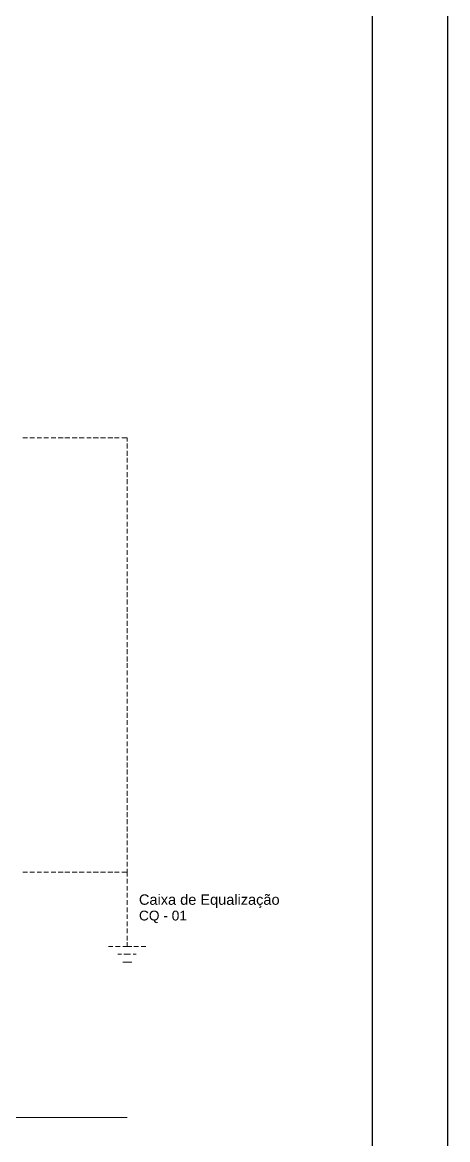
# Model space of a CAD drawing. Header units: millimetres. Extents: x -5 to 184, y -24 to 24.
# Drawn here: x 87.5 to 92, y -11.82 to 0 of the extents above; entities that cross this region are included whole.
import ezdxf

# ---------------------------------------------------------------- set-up
doc = ezdxf.new("R2010")
doc.units = ezdxf.units.MM
doc.layers.get('0').update_dxf_attribs({"lineweight": 30})
doc.styles.add('Arial0', font='arial.ttf', dxfattribs={"height": 3.14658})

msp = doc.modelspace()

# ---------------------------------------------------------------- linework, layer by layer
for p, q in [((91.999, 23.305), (91.999, -23.295)), ((91.199, 22.505), (91.199, -22.495))]:
    msp.add_line(p, q)
at = {"color": 6, "linetype": 'Continuous', "lineweight": 9, "true_color": 0x000006}
for points in [[(87.55, -4.392), (87.5, -4.392), (87.5, -4.392)], [(87.626, -4.392), (87.576, -4.392), (87.576, -4.392)], [(87.699, -4.392), (87.652, -4.392), (87.652, -4.392)], [(87.775, -4.392), (87.725, -4.392), (87.725, -4.392)], [(87.851, -4.392), (87.801, -4.392), (87.801, -4.392)], [(87.927, -4.392), (87.877, -4.392), (87.877, -4.392)], [(88, -4.392), (87.947, -4.392), (87.947, -4.392)], [(88.076, -4.392), (88.023, -4.392), (88.023, -4.392)], [(88.152, -4.392), (88.099, -4.392), (88.099, -4.392)], [(88.225, -4.392), (88.178, -4.392), (88.178, -4.392)], [(88.301, -4.392), (88.248, -4.392), (88.248, -4.392)], [(88.377, -4.392), (88.324, -4.392), (88.324, -4.392)], [(88.453, -4.392), (88.4, -4.392), (88.4, -4.392)], [(88.522, -4.392), (88.473, -4.392), (88.473, -4.392)], [(88.605, -4.432), (88.605, -4.392), (88.549, -4.392)], [(88.605, -4.508), (88.605, -4.455), (88.605, -4.455)], [(88.605, -4.584), (88.605, -4.531), (88.605, -4.531)], [(88.605, -4.653), (88.605, -4.607), (88.605, -4.607)], [(88.605, -4.729), (88.605, -4.68), (88.605, -4.68)], [(88.605, -4.809), (88.605, -4.756), (88.605, -4.756)], [(88.605, -4.885), (88.605, -4.832), (88.605, -4.832)], [(88.605, -4.954), (88.605, -4.908), (88.605, -4.908)], [(88.605, -5.03), (88.605, -4.981), (88.605, -4.981)], [(88.605, -5.107), (88.605, -5.057), (88.605, -5.057)], [(88.605, -5.179), (88.605, -5.133), (88.605, -5.133)], [(88.605, -5.255), (88.605, -5.206), (88.605, -5.206)], [(88.605, -5.332), (88.605, -5.282), (88.605, -5.282)], [(88.605, -5.408), (88.605, -5.358), (88.605, -5.358)], [(88.605, -5.48), (88.605, -5.434), (88.605, -5.434)], [(88.605, -5.556), (88.605, -5.507), (88.605, -5.507)], [(88.605, -5.633), (88.605, -5.583), (88.605, -5.583)], [(88.605, -5.705), (88.605, -5.659), (88.605, -5.659)], [(88.605, -5.781), (88.605, -5.732), (88.605, -5.732)], [(88.605, -5.857), (88.605, -5.808), (88.605, -5.808)], [(88.605, -5.934), (88.605, -5.884), (88.605, -5.884)], [(88.605, -6.006), (88.605, -5.96), (88.605, -5.96)], [(88.605, -6.082), (88.605, -6.029), (88.605, -6.029)], [(88.605, -6.158), (88.605, -6.106), (88.605, -6.106)], [(88.605, -6.235), (88.605, -6.185), (88.605, -6.185)], [(88.605, -6.307), (88.605, -6.254), (88.605, -6.254)], [(88.605, -6.383), (88.605, -6.331), (88.605, -6.331)], [(88.605, -6.46), (88.605, -6.407), (88.605, -6.407)], [(88.605, -6.529), (88.605, -6.483), (88.605, -6.483)], [(88.605, -6.608), (88.605, -6.555), (88.605, -6.555)], [(88.605, -6.684), (88.605, -6.632), (88.605, -6.632)], [(88.605, -6.761), (88.605, -6.708), (88.605, -6.708)], [(88.605, -6.83), (88.605, -6.78), (88.605, -6.78)], [(88.605, -6.906), (88.605, -6.856), (88.605, -6.856)], [(88.605, -6.982), (88.605, -6.933), (88.605, -6.933)], [(88.605, -7.055), (88.605, -7.009), (88.605, -7.009)], [(88.605, -7.131), (88.605, -7.081), (88.605, -7.081)], [(88.605, -7.207), (88.605, -7.158), (88.605, -7.158)], [(88.605, -7.283), (88.605, -7.234), (88.605, -7.234)], [(88.605, -7.356), (88.605, -7.306), (88.605, -7.306)], [(88.605, -7.432), (88.605, -7.382), (88.605, -7.382)], [(88.605, -7.508), (88.605, -7.459), (88.605, -7.459)], [(88.605, -7.581), (88.605, -7.535), (88.605, -7.535)], [(88.605, -7.657), (88.605, -7.607), (88.605, -7.607)], [(88.605, -7.733), (88.605, -7.683), (88.605, -7.683)], [(88.605, -7.809), (88.605, -7.76), (88.605, -7.76)], [(88.605, -7.882), (88.605, -7.829), (88.605, -7.829)], [(88.605, -7.958), (88.605, -7.905), (88.605, -7.905)], [(88.605, -8.034), (88.605, -7.984), (88.605, -7.984)], [(88.605, -8.107), (88.605, -8.061), (88.605, -8.061)], [(88.605, -8.183), (88.605, -8.13), (88.605, -8.13)], [(88.605, -8.259), (88.605, -8.206), (88.605, -8.206)], [(88.605, -8.335), (88.605, -8.282), (88.605, -8.282)], [(88.605, -8.408), (88.605, -8.355), (88.605, -8.355)], [(88.605, -8.484), (88.605, -8.431), (88.605, -8.431)], [(88.605, -8.56), (88.605, -8.507), (88.605, -8.507)], [(88.605, -8.63), (88.605, -8.583), (88.605, -8.583)], [(88.605, -8.706), (88.605, -8.656), (88.605, -8.656)], [(88.605, -8.782), (88.605, -8.732), (88.605, -8.732)], [(88.605, -8.858), (88.605, -8.808), (88.605, -8.808)], [(88.605, -8.931), (88.605, -8.881), (88.605, -8.881)], [(88.605, -8.993), (88.605, -8.957), (88.605, -8.957)], [(87.5, -8.993), (87.55, -8.993), (87.55, -8.993)], [(87.576, -8.993), (87.626, -8.993), (87.626, -8.993)], [(87.652, -8.993), (87.699, -8.993), (87.699, -8.993)], [(87.725, -8.993), (87.775, -8.993), (87.775, -8.993)], [(87.801, -8.993), (87.851, -8.993), (87.851, -8.993)], [(87.877, -8.993), (87.927, -8.993), (87.927, -8.993)], [(87.947, -8.993), (88, -8.993), (88, -8.993)], [(88.023, -8.993), (88.076, -8.993), (88.076, -8.993)], [(88.099, -8.993), (88.152, -8.993), (88.152, -8.993)], [(88.178, -8.993), (88.225, -8.993), (88.225, -8.993)], [(88.248, -8.993), (88.301, -8.993), (88.301, -8.993)], [(88.324, -8.993), (88.377, -8.993), (88.377, -8.993)], [(88.4, -8.993), (88.453, -8.993), (88.453, -8.993)], [(88.473, -8.993), (88.522, -8.993), (88.522, -8.993)], [(88.549, -8.993), (88.605, -8.993), (88.605, -8.993)], [(88.605, -9.036), (88.605, -8.993), (88.602, -8.993)], [(88.605, -9.063), (88.605, -9.113), (88.605, -9.113)], [(88.605, -9.139), (88.605, -9.185), (88.605, -9.185)], [(88.605, -9.212), (88.605, -9.261), (88.605, -9.261)], [(88.605, -9.288), (88.605, -9.337), (88.605, -9.337)], [(88.605, -9.364), (88.605, -9.414), (88.605, -9.414)], [(88.605, -9.44), (88.605, -9.486), (88.605, -9.486)], [(88.605, -9.513), (88.605, -9.562), (88.605, -9.562)], [(88.605, -9.589), (88.605, -9.638), (88.605, -9.638)], [(88.605, -9.665), (88.605, -9.715), (88.605, -9.715)], [(88.456, -9.777), (88.41, -9.777), (88.41, -9.777)], [(88.532, -9.777), (88.483, -9.777), (88.483, -9.777)], [(88.655, -9.777), (88.605, -9.777), (88.559, -9.777)], [(88.605, -9.734), (88.605, -9.777), (88.605, -9.777)], [(88.727, -9.777), (88.678, -9.777), (88.678, -9.777)], [(88.803, -9.777), (88.754, -9.777), (88.754, -9.777)], [(88.545, -9.86), (88.506, -9.86), (88.506, -9.86)], [(88.641, -9.86), (88.605, -9.86), (88.572, -9.86)], [(88.701, -9.86), (88.668, -9.86), (88.668, -9.86)], [(88.655, -9.943), (88.605, -9.943), (88.559, -9.943)]]:
    msp.add_lwpolyline(points, dxfattribs=at)
at = {"color": 5, "linetype": 'Continuous', "lineweight": 9, "true_color": 0x000005}
msp.add_lwpolyline([(81.642, -11.59), (88.605, -11.59), (88.605, -11.59)], dxfattribs=at)

# ---------------------------------------------------------------- texts
at = {"color": 7, "true_color": 0x000007, "style": 'Arial0'}
for s, height, p in [('Caixa de Equalização', 0.11018, (88.731, -9.337)), ('CQ - 01', 0.1039, (88.731, -9.503))]:
    msp.add_text(s, height=height, dxfattribs=at).set_placement(p)

doc.saveas('drawing.dxf')
